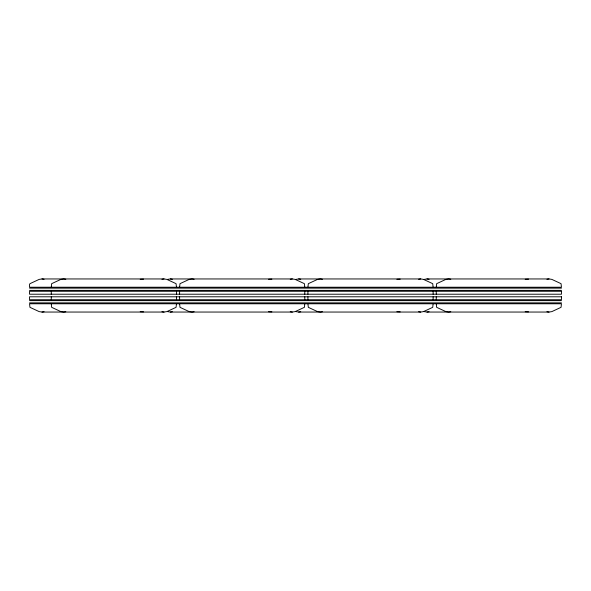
<?xml version="1.0" encoding="UTF-8"?>
<svg xmlns="http://www.w3.org/2000/svg" width="591" height="591" viewBox="0 0 591 591"><rect width="100%" height="100%" fill="white"/><g stroke="black" fill="none" stroke-linecap="round" stroke-linejoin="round"><path stroke-width="0.89" d="M176.458 287.226L176.074 283.673L166.854 279.388L164.039 278.952L41.968 278.952L39.161 279.388L29.942 283.673L29.55 284.47L29.55 287.226L561.45 287.226L561.058 283.673L551.839 279.388L549.032 278.952L426.961 278.952L424.146 279.388M140.215 279.277L143.554 279.144M161.934 279.277L164.039 278.952M167.489 279.388L170.297 278.952L292.368 278.952L295.182 279.388L304.402 283.673L304.793 287.226M424.146 311.612L426.961 312.048L549.032 312.048L551.839 311.612L561.058 307.327L561.45 303.774L29.55 303.774L29.942 307.327L39.161 311.612L41.968 312.048L44.081 311.723M268.543 279.277L271.882 279.144M65.8 311.723L63.688 312.048L60.873 311.612L51.653 307.327L51.269 303.774M290.262 279.277L292.368 278.952M295.818 279.388L298.632 278.952L420.703 278.952L423.511 279.388L432.73 283.673L433.122 287.226M143.554 311.856L140.215 311.723M41.968 312.048L164.039 312.048L166.854 311.612L176.074 307.327L176.458 303.774M167.489 311.612L170.297 312.048L172.409 311.723M396.871 279.277L400.21 279.144M194.129 311.723L192.016 312.048L189.201 311.612L179.982 307.327L179.598 303.774M418.591 279.277L420.703 278.952M271.882 311.856L268.543 311.723M170.297 312.048L292.368 312.048L295.182 311.612L304.402 307.327L304.793 303.774M295.818 311.612L298.632 312.048L300.738 311.723M525.2 279.277L528.539 279.144M322.457 311.723L320.344 312.048L317.537 311.612L308.317 307.327L307.926 303.774M546.919 279.277L549.032 278.952M400.21 311.856L396.871 311.723M298.632 312.048L420.703 312.048L423.511 311.612L432.73 307.327L433.122 303.774M426.961 312.048L429.066 311.723M450.785 311.723L448.68 312.048L445.865 311.612L436.646 307.327L436.254 303.774M528.539 311.856L525.2 311.723M29.55 288.142L561.45 288.142M29.55 290.351L561.45 290.351M29.55 300.649L561.45 300.649M29.55 302.858L561.45 302.858M450.785 279.277L448.68 278.952L445.865 279.388L436.646 283.673L436.254 287.226M426.961 278.952L429.066 279.277M546.919 311.723L549.032 312.048M322.457 279.277L320.344 278.952L317.537 279.388L308.317 283.673L307.926 287.226M298.632 278.952L300.738 279.277M418.591 311.723L420.703 312.048M194.129 279.277L192.016 278.952L189.201 279.388L179.982 283.673L179.598 287.226M170.297 278.952L172.409 279.277M290.262 311.723L292.368 312.048M65.8 279.277L63.688 278.952L60.873 279.388L51.653 283.673L51.269 287.226M41.968 278.952L44.081 279.277M161.934 311.723L164.039 312.048M436.254 291.274L436.254 294.215M436.254 296.785L436.254 299.726M433.122 291.274L433.122 294.215M433.122 296.785L433.122 299.726M307.926 291.274L307.926 294.215M307.926 296.785L307.926 299.726M304.793 291.274L304.793 294.215M304.793 296.785L304.793 299.726M179.598 291.274L179.598 294.215M179.598 296.785L179.598 299.726M176.458 291.274L176.458 294.215M176.458 296.785L176.458 299.726M51.269 291.274L51.269 294.215M51.269 296.785L51.269 299.726M561.45 291.274L29.55 291.274L29.55 294.215L561.45 294.215L561.45 291.274M561.45 296.785L29.55 296.785L29.55 299.726L561.45 299.726L561.45 296.785"/></g></svg>
